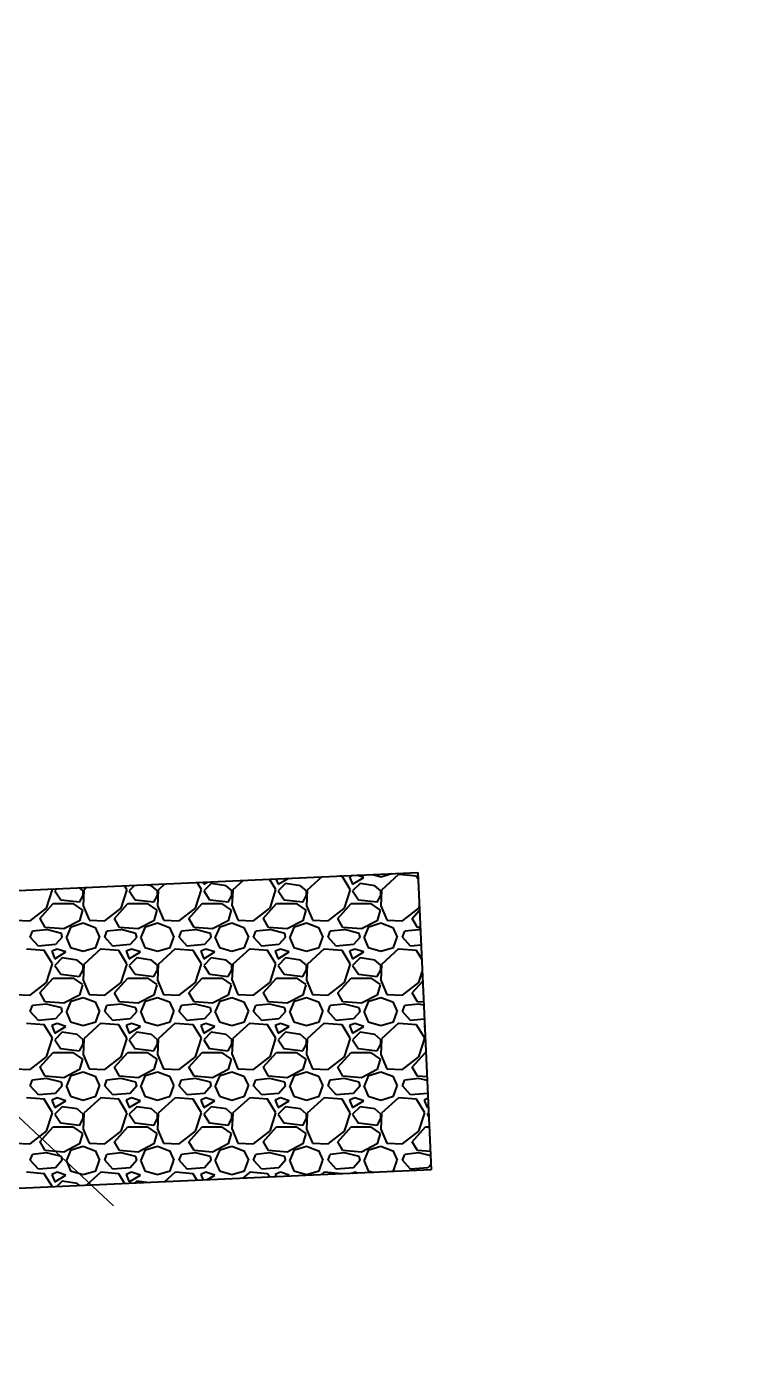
# Model space of a CAD drawing. Extents: x 2799052 to 2815686, y 1319509 to 1336143.
# Drawn here: x 2807636.48 to 2807655.8, y 1327726.91 to 1327762.48 of the extents above; entities that cross this region are included whole.
import ezdxf

# ---------------------------------------------------------------- set-up
doc = ezdxf.new("R2010")
doc.units = 0
doc.header["$LTSCALE"] = 0.5
doc.header["$MEASUREMENT"] = 0
doc.layers.get('Defpoints').update_dxf_attribs({"color": 3})
doc.layers.add('C-Road-Asph-Hach-Bdry', color=64, linetype='Continuous', lineweight=25, plot=False)
doc.layers.add('C-RRAP', color=160, linetype='Continuous', lineweight=40)

msp = doc.modelspace()

# ---------------------------------------------------------------- linework, layer by layer
at = {"layer": 'C-Road-Asph-Hach-Bdry'}
msp.add_circle((2807368.688, 1327825.522), 8317.007, dxfattribs=at)
at = {"layer": 'C-RRAP'}
for p, q in [((2807632.007, 1327739.057), (2807646.992, 1327739.738)), ((2807646.992, 1327739.738), (2807647.355, 1327731.746)), ((2807647.355, 1327731.746), (2807632.371, 1327731.065))]:
    msp.add_line(p, q, dxfattribs=at)
at = {"layer": 'C-RRAP', "linetype": 'Continuous'}
for p, q in [((2807643.178, 1327739.279), (2807643.008, 1327739.557)), ((2807643.182, 1327739.565), (2807643.24, 1327739.42)), ((2807643.24, 1327739.42), (2807643.506, 1327739.579)), ((2807644.409, 1327739.62), (2807644.017, 1327739.263)), ((2807644.96, 1327739.639), (2807644.91, 1327739.643)), ((2807645.178, 1327739.279), (2807644.958, 1327739.639)), ((2807645.25, 1327739.659), (2807645.16, 1327739.62)), ((2807645.16, 1327739.62), (2807645.24, 1327739.42)), ((2807645.24, 1327739.42), (2807645.54, 1327739.6)), ((2807645.54, 1327739.6), (2807645.35, 1327739.663)), ((2807645.786, 1327739.683), (2807646, 1327739.62)), ((2807646, 1327739.62), (2807646.292, 1327739.706)), ((2807646.477, 1327739.683), (2807646.017, 1327739.263)), ((2807646.96, 1327739.639), (2807646.48, 1327739.679)), ((2807647, 1327739.57), (2807646.958, 1327739.639)), ((2807646.96, 1327739.639), (2807646.96, 1327739.639)), ((2807637.021, 1327738.78), (2807637.181, 1327739.28)), ((2807637.178, 1327739.279), (2807637.17, 1327739.291)), ((2807637.297, 1327739.297), (2807637.24, 1327739.24)), ((2807637.24, 1327739.24), (2807637.4, 1327739)), ((2807638.001, 1327739.241), (2807637.905, 1327739.325)), ((2807638.018, 1327739.26), (2807637.998, 1327738.84)), ((2807638, 1327739.12), (2807638, 1327739.24)), ((2807638.094, 1327739.334), (2807638.017, 1327739.263)), ((2807639.021, 1327738.78), (2807639.181, 1327739.28)), ((2807639.178, 1327739.279), (2807639.116, 1327739.38)), ((2807639.392, 1327739.392), (2807639.24, 1327739.24)), ((2807639.24, 1327739.24), (2807639.4, 1327739)), ((2807639.84, 1327739.38), (2807639.67, 1327739.405)), ((2807640.001, 1327739.241), (2807639.841, 1327739.381)), ((2807640.018, 1327739.26), (2807639.998, 1327738.84)), ((2807640, 1327739.12), (2807640, 1327739.24)), ((2807640.199, 1327739.429), (2807640.017, 1327739.263)), ((2807641.021, 1327738.78), (2807641.181, 1327739.28)), ((2807641.178, 1327739.279), (2807641.062, 1327739.468)), ((2807641.217, 1327739.475), (2807641.24, 1327739.42)), ((2807641.24, 1327739.42), (2807641.342, 1327739.481)), ((2807641.44, 1327739.44), (2807641.24, 1327739.24)), ((2807641.24, 1327739.24), (2807641.4, 1327739)), ((2807641.84, 1327739.38), (2807641.44, 1327739.44)), ((2807642.001, 1327739.241), (2807641.841, 1327739.381)), ((2807642.018, 1327739.26), (2807641.998, 1327738.84)), ((2807642, 1327739.12), (2807642, 1327739.24)), ((2807642.304, 1327739.525), (2807642.017, 1327739.263)), ((2807643.021, 1327738.78), (2807643.181, 1327739.28)), ((2807643.44, 1327739.44), (2807643.24, 1327739.24)), ((2807643.24, 1327739.24), (2807643.4, 1327739)), ((2807643.84, 1327739.38), (2807643.44, 1327739.44)), ((2807644.001, 1327739.241), (2807643.841, 1327739.381)), ((2807644.018, 1327739.26), (2807643.998, 1327738.84)), ((2807644, 1327739.12), (2807644, 1327739.24)), ((2807644.001, 1327739.241), (2807644.001, 1327739.241)), ((2807645.021, 1327738.78), (2807645.181, 1327739.28)), ((2807645.44, 1327739.44), (2807645.24, 1327739.24)), ((2807645.24, 1327739.24), (2807645.4, 1327739)), ((2807645.84, 1327739.38), (2807645.44, 1327739.44)), ((2807646.001, 1327739.241), (2807645.841, 1327739.381)), ((2807646.018, 1327739.26), (2807645.998, 1327738.84)), ((2807646, 1327739.12), (2807646, 1327739.24)), ((2807636.84, 1327738.5), (2807637.2, 1327738.9)), ((2807637.2, 1327738.9), (2807637.72, 1327738.9)), ((2807637.401, 1327739.005), (2807637.901, 1327738.945)), ((2807637.721, 1327738.902), (2807637.981, 1327738.722)), ((2807637.9, 1327738.94), (2807638, 1327739.12)), ((2807638.84, 1327738.5), (2807639.2, 1327738.9)), ((2807639.2, 1327738.9), (2807639.72, 1327738.9)), ((2807639.401, 1327739.005), (2807639.901, 1327738.945)), ((2807639.721, 1327738.902), (2807639.981, 1327738.722)), ((2807639.9, 1327738.94), (2807640, 1327739.12)), ((2807640.84, 1327738.5), (2807641.2, 1327738.9)), ((2807641.2, 1327738.9), (2807641.72, 1327738.9)), ((2807641.401, 1327739.005), (2807641.901, 1327738.945)), ((2807641.721, 1327738.902), (2807641.981, 1327738.722)), ((2807641.9, 1327738.94), (2807642, 1327739.12)), ((2807642.84, 1327738.5), (2807643.2, 1327738.9)), ((2807643.2, 1327738.9), (2807643.72, 1327738.9)), ((2807643.401, 1327739.005), (2807643.901, 1327738.945)), ((2807643.721, 1327738.902), (2807643.981, 1327738.722)), ((2807643.9, 1327738.94), (2807644, 1327739.12)), ((2807644.84, 1327738.5), (2807645.2, 1327738.9)), ((2807645.2, 1327738.9), (2807645.72, 1327738.9)), ((2807645.401, 1327739.005), (2807645.901, 1327738.945)), ((2807645.721, 1327738.902), (2807645.981, 1327738.722)), ((2807645.9, 1327738.94), (2807646, 1327739.12)), ((2807636.58, 1327738.44), (2807637.02, 1327738.78)), ((2807636.84, 1327738.5), (2807636.84, 1327738.5)), ((2807636.982, 1327738.261), (2807636.842, 1327738.501)), ((2807637.98, 1327738.72), (2807637.9, 1327738.44)), ((2807638.001, 1327738.84), (2807638.161, 1327738.46)), ((2807638.58, 1327738.44), (2807639.02, 1327738.78)), ((2807638.982, 1327738.261), (2807638.842, 1327738.501)), ((2807639.98, 1327738.72), (2807639.9, 1327738.44)), ((2807640.001, 1327738.84), (2807640.161, 1327738.46)), ((2807640.58, 1327738.44), (2807641.02, 1327738.78)), ((2807640.982, 1327738.261), (2807640.842, 1327738.501)), ((2807641.98, 1327738.72), (2807641.9, 1327738.44)), ((2807642.001, 1327738.84), (2807642.161, 1327738.46)), ((2807642.58, 1327738.44), (2807643.02, 1327738.78)), ((2807642.982, 1327738.261), (2807642.842, 1327738.501)), ((2807643.98, 1327738.72), (2807643.9, 1327738.44)), ((2807644.001, 1327738.84), (2807644.161, 1327738.46)), ((2807644.58, 1327738.44), (2807645.02, 1327738.78)), ((2807644.982, 1327738.261), (2807644.842, 1327738.501)), ((2807645.98, 1327738.72), (2807645.9, 1327738.44)), ((2807646.001, 1327738.84), (2807646.161, 1327738.46)), ((2807646.58, 1327738.44), (2807647.02, 1327738.78)), ((2807646.84, 1327738.5), (2807647.038, 1327738.72)), ((2807646.982, 1327738.261), (2807646.842, 1327738.501)), ((2807647.021, 1327738.78), (2807647.034, 1327738.82)), ((2807636.16, 1327738.459), (2807636.58, 1327738.439)), ((2807636.58, 1327738), (2807636.64, 1327738.16)), ((2807637.02, 1327738.198), (2807636.64, 1327738.158)), ((2807637.48, 1327738.221), (2807636.98, 1327738.261)), ((2807637.42, 1327738.1), (2807637.02, 1327738.2)), ((2807637.9, 1327738.44), (2807637.48, 1327738.22)), ((2807637.56, 1327738), (2807637.68, 1327738.28)), ((2807637.68, 1327738.28), (2807638, 1327738.38)), ((2807638, 1327738.379), (2807638.32, 1327738.259)), ((2807638.16, 1327738.459), (2807638.58, 1327738.439)), ((2807638.321, 1327738.261), (2807638.441, 1327738.001)), ((2807638.58, 1327738.44), (2807638.58, 1327738.44)), ((2807638.58, 1327738), (2807638.64, 1327738.16)), ((2807639.02, 1327738.198), (2807638.64, 1327738.158)), ((2807639.48, 1327738.221), (2807638.98, 1327738.261)), ((2807639.42, 1327738.1), (2807639.02, 1327738.2)), ((2807639.9, 1327738.44), (2807639.48, 1327738.22)), ((2807639.56, 1327738), (2807639.68, 1327738.28)), ((2807639.68, 1327738.28), (2807640, 1327738.38)), ((2807640, 1327738.379), (2807640.32, 1327738.259)), ((2807640.16, 1327738.459), (2807640.58, 1327738.439)), ((2807640.321, 1327738.261), (2807640.441, 1327738.001)), ((2807640.58, 1327738), (2807640.64, 1327738.16)), ((2807641.02, 1327738.198), (2807640.64, 1327738.158)), ((2807641.48, 1327738.221), (2807640.98, 1327738.261)), ((2807641.42, 1327738.1), (2807641.02, 1327738.2)), ((2807641.9, 1327738.44), (2807641.48, 1327738.22)), ((2807641.56, 1327738), (2807641.68, 1327738.28)), ((2807641.68, 1327738.28), (2807642, 1327738.38)), ((2807642, 1327738.379), (2807642.32, 1327738.259)), ((2807642.16, 1327738.459), (2807642.58, 1327738.439)), ((2807642.321, 1327738.261), (2807642.441, 1327738.001)), ((2807642.58, 1327738), (2807642.64, 1327738.16)), ((2807643.02, 1327738.198), (2807642.64, 1327738.158)), ((2807643.48, 1327738.221), (2807642.98, 1327738.261)), ((2807643.42, 1327738.1), (2807643.02, 1327738.2)), ((2807643.9, 1327738.44), (2807643.48, 1327738.22)), ((2807643.56, 1327738), (2807643.68, 1327738.28)), ((2807643.68, 1327738.28), (2807644, 1327738.38)), ((2807644, 1327738.379), (2807644.32, 1327738.259)), ((2807644.16, 1327738.459), (2807644.58, 1327738.439)), ((2807644.321, 1327738.261), (2807644.441, 1327738.001)), ((2807644.58, 1327738), (2807644.64, 1327738.16)), ((2807645.02, 1327738.198), (2807644.64, 1327738.158)), ((2807645.48, 1327738.221), (2807644.98, 1327738.261)), ((2807645.42, 1327738.1), (2807645.02, 1327738.2)), ((2807645.9, 1327738.44), (2807645.48, 1327738.22)), ((2807645.56, 1327738), (2807645.68, 1327738.28)), ((2807645.68, 1327738.28), (2807646, 1327738.38)), ((2807646, 1327738.379), (2807646.32, 1327738.259)), ((2807646.16, 1327738.459), (2807646.58, 1327738.439)), ((2807646.321, 1327738.261), (2807646.441, 1327738.001)), ((2807646.58, 1327738), (2807646.64, 1327738.16)), ((2807647.02, 1327738.198), (2807646.64, 1327738.158)), ((2807647.059, 1327738.255), (2807646.98, 1327738.261)), ((2807647.062, 1327738.189), (2807647.02, 1327738.2)), ((2807647.059, 1327738.255), (2807647.059, 1327738.255)), ((2807636.8, 1327737.76), (2807636.58, 1327738)), ((2807637.26, 1327737.799), (2807636.8, 1327737.759)), ((2807637.44, 1327738), (2807637.26, 1327737.8)), ((2807637.44, 1327738), (2807637.42, 1327738.1)), ((2807637.541, 1327738), (2807637.661, 1327737.72)), ((2807638.34, 1327737.72), (2807638.44, 1327738)), ((2807638.8, 1327737.76), (2807638.58, 1327738)), ((2807639.26, 1327737.799), (2807638.8, 1327737.759)), ((2807639.44, 1327738), (2807639.26, 1327737.8)), ((2807639.44, 1327738), (2807639.42, 1327738.1)), ((2807639.541, 1327738), (2807639.661, 1327737.72)), ((2807640.34, 1327737.72), (2807640.44, 1327738)), ((2807640.8, 1327737.76), (2807640.58, 1327738)), ((2807641.26, 1327737.799), (2807640.8, 1327737.759)), ((2807641.44, 1327738), (2807641.26, 1327737.8)), ((2807641.44, 1327738), (2807641.42, 1327738.1)), ((2807641.541, 1327738), (2807641.661, 1327737.72)), ((2807641.541, 1327738), (2807641.541, 1327738)), ((2807642.34, 1327737.72), (2807642.44, 1327738)), ((2807642.8, 1327737.76), (2807642.58, 1327738)), ((2807643.26, 1327737.799), (2807642.8, 1327737.759)), ((2807643.44, 1327738), (2807643.26, 1327737.8)), ((2807643.44, 1327738), (2807643.42, 1327738.1)), ((2807643.541, 1327738), (2807643.661, 1327737.72)), ((2807644.34, 1327737.72), (2807644.44, 1327738)), ((2807644.8, 1327737.76), (2807644.58, 1327738)), ((2807645.26, 1327737.799), (2807644.8, 1327737.759)), ((2807645.44, 1327738), (2807645.26, 1327737.8)), ((2807645.44, 1327738), (2807645.42, 1327738.1)), ((2807645.541, 1327738), (2807645.661, 1327737.72)), ((2807646.34, 1327737.72), (2807646.44, 1327738)), ((2807646.8, 1327737.76), (2807646.58, 1327738)), ((2807647.081, 1327737.784), (2807646.8, 1327737.759)), ((2807636.96, 1327737.639), (2807636.48, 1327737.679)), ((2807637.178, 1327737.279), (2807636.958, 1327737.639)), ((2807637.3, 1327737.68), (2807637.16, 1327737.62)), ((2807637.16, 1327737.62), (2807637.24, 1327737.42)), ((2807637.24, 1327737.42), (2807637.54, 1327737.6)), ((2807637.44, 1327737.44), (2807637.24, 1327737.24)), ((2807637.54, 1327737.6), (2807637.3, 1327737.68)), ((2807637.84, 1327737.38), (2807637.44, 1327737.44)), ((2807637.66, 1327737.72), (2807638, 1327737.62)), ((2807638, 1327737.62), (2807638.34, 1327737.72)), ((2807638.477, 1327737.683), (2807638.017, 1327737.263)), ((2807638.96, 1327737.639), (2807638.48, 1327737.679)), ((2807639.178, 1327737.279), (2807638.958, 1327737.639)), ((2807639.3, 1327737.68), (2807639.16, 1327737.62)), ((2807639.16, 1327737.62), (2807639.24, 1327737.42)), ((2807639.24, 1327737.42), (2807639.54, 1327737.6)), ((2807639.44, 1327737.44), (2807639.24, 1327737.24)), ((2807639.54, 1327737.6), (2807639.3, 1327737.68)), ((2807639.84, 1327737.38), (2807639.44, 1327737.44)), ((2807639.66, 1327737.72), (2807640, 1327737.62)), ((2807640, 1327737.62), (2807640.34, 1327737.72)), ((2807640.477, 1327737.683), (2807640.017, 1327737.263)), ((2807640.96, 1327737.639), (2807640.48, 1327737.679)), ((2807641.178, 1327737.279), (2807640.958, 1327737.639)), ((2807641.3, 1327737.68), (2807641.16, 1327737.62)), ((2807641.16, 1327737.62), (2807641.24, 1327737.42)), ((2807641.24, 1327737.42), (2807641.54, 1327737.6)), ((2807641.44, 1327737.44), (2807641.24, 1327737.24)), ((2807641.54, 1327737.6), (2807641.3, 1327737.68)), ((2807641.84, 1327737.38), (2807641.44, 1327737.44)), ((2807641.66, 1327737.72), (2807642, 1327737.62)), ((2807642, 1327737.62), (2807642.34, 1327737.72)), ((2807642.477, 1327737.683), (2807642.017, 1327737.263)), ((2807642.96, 1327737.639), (2807642.48, 1327737.679)), ((2807643.178, 1327737.279), (2807642.958, 1327737.639)), ((2807643.3, 1327737.68), (2807643.16, 1327737.62)), ((2807643.16, 1327737.62), (2807643.24, 1327737.42)), ((2807643.24, 1327737.42), (2807643.54, 1327737.6)), ((2807643.44, 1327737.44), (2807643.24, 1327737.24)), ((2807643.54, 1327737.6), (2807643.3, 1327737.68)), ((2807643.84, 1327737.38), (2807643.44, 1327737.44)), ((2807643.66, 1327737.72), (2807644, 1327737.62)), ((2807644, 1327737.62), (2807644.34, 1327737.72)), ((2807644.477, 1327737.683), (2807644.017, 1327737.263)), ((2807644.96, 1327737.639), (2807644.48, 1327737.679)), ((2807645.178, 1327737.279), (2807644.958, 1327737.639)), ((2807645.3, 1327737.68), (2807645.16, 1327737.62)), ((2807645.16, 1327737.62), (2807645.24, 1327737.42)), ((2807645.24, 1327737.42), (2807645.54, 1327737.6)), ((2807645.44, 1327737.44), (2807645.24, 1327737.24)), ((2807645.54, 1327737.6), (2807645.3, 1327737.68)), ((2807645.84, 1327737.38), (2807645.44, 1327737.44)), ((2807645.66, 1327737.72), (2807646, 1327737.62)), ((2807646, 1327737.62), (2807646.34, 1327737.72)), ((2807646.477, 1327737.683), (2807646.017, 1327737.263)), ((2807646.96, 1327737.639), (2807646.48, 1327737.679)), ((2807647.098, 1327737.409), (2807646.958, 1327737.639)), ((2807637.021, 1327736.78), (2807637.181, 1327737.28)), ((2807637.24, 1327737.42), (2807637.24, 1327737.42)), ((2807637.24, 1327737.24), (2807637.4, 1327737)), ((2807638.001, 1327737.241), (2807637.841, 1327737.381)), ((2807637.9, 1327736.94), (2807638, 1327737.12)), ((2807638.018, 1327737.26), (2807637.998, 1327736.84)), ((2807638, 1327737.12), (2807638, 1327737.24)), ((2807639.021, 1327736.78), (2807639.181, 1327737.28)), ((2807639.24, 1327737.24), (2807639.4, 1327737)), ((2807640.001, 1327737.241), (2807639.841, 1327737.381)), ((2807639.9, 1327736.94), (2807640, 1327737.12)), ((2807640.018, 1327737.26), (2807639.998, 1327736.84)), ((2807640, 1327737.12), (2807640, 1327737.24)), ((2807641.021, 1327736.78), (2807641.181, 1327737.28)), ((2807641.24, 1327737.24), (2807641.4, 1327737)), ((2807642.001, 1327737.241), (2807641.841, 1327737.381)), ((2807641.9, 1327736.94), (2807642, 1327737.12)), ((2807642.018, 1327737.26), (2807641.998, 1327736.84)), ((2807642, 1327737.12), (2807642, 1327737.24)), ((2807643.021, 1327736.78), (2807643.181, 1327737.28)), ((2807643.24, 1327737.24), (2807643.4, 1327737)), ((2807644.001, 1327737.241), (2807643.841, 1327737.381)), ((2807643.9, 1327736.94), (2807644, 1327737.12)), ((2807644.018, 1327737.26), (2807643.998, 1327736.84)), ((2807644, 1327737.12), (2807644, 1327737.24)), ((2807645.021, 1327736.78), (2807645.181, 1327737.28)), ((2807645.24, 1327737.24), (2807645.4, 1327737)), ((2807646.001, 1327737.241), (2807645.841, 1327737.381)), ((2807645.9, 1327736.94), (2807646, 1327737.12)), ((2807646.018, 1327737.26), (2807645.998, 1327736.84)), ((2807646, 1327737.12), (2807646, 1327737.24)), ((2807647.021, 1327736.78), (2807647.113, 1327737.068)), ((2807636.58, 1327736.44), (2807637.02, 1327736.78)), ((2807636.84, 1327736.5), (2807637.2, 1327736.9)), ((2807637.2, 1327736.9), (2807637.72, 1327736.9)), ((2807637.401, 1327737.005), (2807637.901, 1327736.945)), ((2807637.721, 1327736.902), (2807637.981, 1327736.722)), ((2807637.98, 1327736.72), (2807637.9, 1327736.44)), ((2807638.001, 1327736.84), (2807638.161, 1327736.46)), ((2807638.58, 1327736.44), (2807639.02, 1327736.78)), ((2807638.84, 1327736.5), (2807639.2, 1327736.9)), ((2807639.2, 1327736.9), (2807639.72, 1327736.9)), ((2807639.401, 1327737.005), (2807639.901, 1327736.945)), ((2807639.721, 1327736.902), (2807639.981, 1327736.722)), ((2807639.98, 1327736.72), (2807639.9, 1327736.44)), ((2807640.001, 1327736.84), (2807640.161, 1327736.46)), ((2807640.58, 1327736.44), (2807641.02, 1327736.78)), ((2807640.84, 1327736.5), (2807641.2, 1327736.9)), ((2807641.2, 1327736.9), (2807641.72, 1327736.9)), ((2807641.401, 1327737.005), (2807641.901, 1327736.945)), ((2807641.721, 1327736.902), (2807641.981, 1327736.722)), ((2807641.721, 1327736.902), (2807641.721, 1327736.902)), ((2807641.98, 1327736.72), (2807641.9, 1327736.44)), ((2807642.001, 1327736.84), (2807642.161, 1327736.46)), ((2807642.58, 1327736.44), (2807643.02, 1327736.78)), ((2807642.84, 1327736.5), (2807643.2, 1327736.9)), ((2807643.2, 1327736.9), (2807643.72, 1327736.9)), ((2807643.401, 1327737.005), (2807643.901, 1327736.945)), ((2807643.721, 1327736.902), (2807643.981, 1327736.722)), ((2807643.98, 1327736.72), (2807643.9, 1327736.44)), ((2807644.001, 1327736.84), (2807644.161, 1327736.46)), ((2807644.58, 1327736.44), (2807645.02, 1327736.78)), ((2807644.84, 1327736.5), (2807645.2, 1327736.9)), ((2807645.2, 1327736.9), (2807645.72, 1327736.9)), ((2807645.401, 1327737.005), (2807645.901, 1327736.945)), ((2807645.721, 1327736.902), (2807645.981, 1327736.722)), ((2807645.98, 1327736.72), (2807645.9, 1327736.44)), ((2807646.001, 1327736.84), (2807646.161, 1327736.46)), ((2807646.58, 1327736.44), (2807647.02, 1327736.78)), ((2807646.84, 1327736.5), (2807647.125, 1327736.816)), ((2807636.16, 1327736.459), (2807636.58, 1327736.439)), ((2807636.982, 1327736.261), (2807636.842, 1327736.501)), ((2807637.9, 1327736.44), (2807637.48, 1327736.22)), ((2807637.68, 1327736.28), (2807638, 1327736.38)), ((2807638, 1327736.379), (2807638.32, 1327736.259)), ((2807638.16, 1327736.459), (2807638.58, 1327736.439)), ((2807638.982, 1327736.261), (2807638.842, 1327736.501)), ((2807639.9, 1327736.44), (2807639.48, 1327736.22)), ((2807639.68, 1327736.28), (2807640, 1327736.38)), ((2807640, 1327736.379), (2807640.32, 1327736.259)), ((2807640.16, 1327736.459), (2807640.58, 1327736.439)), ((2807640.982, 1327736.261), (2807640.842, 1327736.501)), ((2807641.9, 1327736.44), (2807641.48, 1327736.22)), ((2807641.68, 1327736.28), (2807642, 1327736.38)), ((2807642, 1327736.379), (2807642.32, 1327736.259)), ((2807642.16, 1327736.459), (2807642.58, 1327736.439)), ((2807642.982, 1327736.261), (2807642.842, 1327736.501)), ((2807643.9, 1327736.44), (2807643.48, 1327736.22)), ((2807643.68, 1327736.28), (2807644, 1327736.38)), ((2807644, 1327736.379), (2807644.32, 1327736.259)), ((2807644.16, 1327736.459), (2807644.58, 1327736.439)), ((2807644.982, 1327736.261), (2807644.842, 1327736.501)), ((2807645.9, 1327736.44), (2807645.48, 1327736.22)), ((2807645.68, 1327736.28), (2807646, 1327736.38)), ((2807646, 1327736.379), (2807646.32, 1327736.259)), ((2807646.16, 1327736.459), (2807646.58, 1327736.439)), ((2807646.982, 1327736.261), (2807646.842, 1327736.501)), ((2807636.58, 1327736), (2807636.64, 1327736.16)), ((2807636.8, 1327735.76), (2807636.58, 1327736)), ((2807637.02, 1327736.198), (2807636.64, 1327736.158)), ((2807637.48, 1327736.221), (2807636.98, 1327736.261)), ((2807637.42, 1327736.1), (2807637.02, 1327736.2)), ((2807637.44, 1327736), (2807637.26, 1327735.8)), ((2807637.44, 1327736), (2807637.42, 1327736.1)), ((2807637.541, 1327736), (2807637.661, 1327735.72)), ((2807637.56, 1327736), (2807637.68, 1327736.28)), ((2807638.321, 1327736.261), (2807638.441, 1327736.001)), ((2807638.34, 1327735.72), (2807638.44, 1327736)), ((2807638.58, 1327736), (2807638.64, 1327736.16)), ((2807638.8, 1327735.76), (2807638.58, 1327736)), ((2807639.02, 1327736.198), (2807638.64, 1327736.158)), ((2807639.48, 1327736.221), (2807638.98, 1327736.261)), ((2807639.42, 1327736.1), (2807639.02, 1327736.2)), ((2807639.44, 1327736), (2807639.26, 1327735.8)), ((2807639.44, 1327736), (2807639.42, 1327736.1)), ((2807639.541, 1327736), (2807639.661, 1327735.72)), ((2807639.56, 1327736), (2807639.68, 1327736.28)), ((2807640.321, 1327736.261), (2807640.441, 1327736.001)), ((2807640.34, 1327735.72), (2807640.44, 1327736)), ((2807640.58, 1327736), (2807640.64, 1327736.16)), ((2807640.8, 1327735.76), (2807640.58, 1327736)), ((2807641.02, 1327736.198), (2807640.64, 1327736.158)), ((2807641.48, 1327736.221), (2807640.98, 1327736.261)), ((2807641.42, 1327736.1), (2807641.02, 1327736.2)), ((2807641.44, 1327736), (2807641.26, 1327735.8)), ((2807641.44, 1327736), (2807641.42, 1327736.1)), ((2807641.541, 1327736), (2807641.661, 1327735.72)), ((2807641.56, 1327736), (2807641.68, 1327736.28)), ((2807642.321, 1327736.261), (2807642.441, 1327736.001)), ((2807642.34, 1327735.72), (2807642.44, 1327736)), ((2807642.58, 1327736), (2807642.64, 1327736.16)), ((2807642.8, 1327735.76), (2807642.58, 1327736)), ((2807643.02, 1327736.198), (2807642.64, 1327736.158)), ((2807643.48, 1327736.221), (2807642.98, 1327736.261)), ((2807643.42, 1327736.1), (2807643.02, 1327736.2)), ((2807643.44, 1327736), (2807643.26, 1327735.8)), ((2807643.44, 1327736), (2807643.42, 1327736.1)), ((2807643.541, 1327736), (2807643.661, 1327735.72)), ((2807643.56, 1327736), (2807643.68, 1327736.28)), ((2807644.321, 1327736.261), (2807644.441, 1327736.001)), ((2807644.34, 1327735.72), (2807644.44, 1327736)), ((2807644.58, 1327736), (2807644.64, 1327736.16)), ((2807644.8, 1327735.76), (2807644.58, 1327736)), ((2807645.02, 1327736.198), (2807644.64, 1327736.158)), ((2807645.48, 1327736.221), (2807644.98, 1327736.261)), ((2807645.42, 1327736.1), (2807645.02, 1327736.2)), ((2807645.44, 1327736), (2807645.26, 1327735.8)), ((2807645.44, 1327736), (2807645.42, 1327736.1)), ((2807645.541, 1327736), (2807645.661, 1327735.72)), ((2807645.56, 1327736), (2807645.68, 1327736.28)), ((2807646.321, 1327736.261), (2807646.441, 1327736.001)), ((2807646.34, 1327735.72), (2807646.44, 1327736)), ((2807646.58, 1327736), (2807646.64, 1327736.16)), ((2807646.8, 1327735.76), (2807646.58, 1327736)), ((2807647.02, 1327736.198), (2807646.64, 1327736.158)), ((2807647.151, 1327736.247), (2807646.98, 1327736.261)), ((2807647.154, 1327736.166), (2807647.02, 1327736.2)), ((2807647.154, 1327736.166), (2807647.154, 1327736.166)), ((2807636.96, 1327735.639), (2807636.48, 1327735.679)), ((2807637.26, 1327735.799), (2807636.8, 1327735.759)), ((2807637.3, 1327735.68), (2807637.16, 1327735.62)), ((2807637.54, 1327735.6), (2807637.3, 1327735.68)), ((2807637.66, 1327735.72), (2807638, 1327735.62)), ((2807638, 1327735.62), (2807638.34, 1327735.72)), ((2807638.477, 1327735.683), (2807638.017, 1327735.263)), ((2807638.96, 1327735.639), (2807638.48, 1327735.679)), ((2807639.26, 1327735.799), (2807638.8, 1327735.759)), ((2807639.3, 1327735.68), (2807639.16, 1327735.62)), ((2807639.54, 1327735.6), (2807639.3, 1327735.68)), ((2807639.66, 1327735.72), (2807640, 1327735.62)), ((2807640, 1327735.62), (2807640.34, 1327735.72)), ((2807640.477, 1327735.683), (2807640.017, 1327735.263)), ((2807640.96, 1327735.639), (2807640.48, 1327735.679)), ((2807641.26, 1327735.799), (2807640.8, 1327735.759)), ((2807641.3, 1327735.68), (2807641.16, 1327735.62)), ((2807641.54, 1327735.6), (2807641.3, 1327735.68)), ((2807641.66, 1327735.72), (2807642, 1327735.62)), ((2807642, 1327735.62), (2807642.34, 1327735.72)), ((2807642.477, 1327735.683), (2807642.017, 1327735.263)), ((2807642.96, 1327735.639), (2807642.48, 1327735.679)), ((2807643.26, 1327735.799), (2807642.8, 1327735.759)), ((2807643.3, 1327735.68), (2807643.16, 1327735.62)), ((2807643.54, 1327735.6), (2807643.3, 1327735.68)), ((2807643.66, 1327735.72), (2807644, 1327735.62)), ((2807644, 1327735.62), (2807644.34, 1327735.72)), ((2807644.477, 1327735.683), (2807644.017, 1327735.263)), ((2807644.96, 1327735.639), (2807644.48, 1327735.679)), ((2807645.26, 1327735.799), (2807644.8, 1327735.759)), ((2807645.3, 1327735.68), (2807645.16, 1327735.62)), ((2807645.54, 1327735.6), (2807645.3, 1327735.68)), ((2807645.66, 1327735.72), (2807646, 1327735.62)), ((2807646, 1327735.62), (2807646.34, 1327735.72)), ((2807646.477, 1327735.683), (2807646.017, 1327735.263)), ((2807646.96, 1327735.639), (2807646.48, 1327735.679)), ((2807647.171, 1327735.792), (2807646.8, 1327735.759)), ((2807637.178, 1327735.279), (2807636.958, 1327735.639)), ((2807637.16, 1327735.62), (2807637.24, 1327735.42)), ((2807637.24, 1327735.42), (2807637.54, 1327735.6)), ((2807637.44, 1327735.44), (2807637.24, 1327735.24)), ((2807637.84, 1327735.38), (2807637.44, 1327735.44)), ((2807638.001, 1327735.241), (2807637.841, 1327735.381)), ((2807639.178, 1327735.279), (2807638.958, 1327735.639)), ((2807639.16, 1327735.62), (2807639.24, 1327735.42)), ((2807639.24, 1327735.42), (2807639.54, 1327735.6)), ((2807639.44, 1327735.44), (2807639.24, 1327735.24)), ((2807639.84, 1327735.38), (2807639.44, 1327735.44)), ((2807640.001, 1327735.241), (2807639.841, 1327735.381)), ((2807641.178, 1327735.279), (2807640.958, 1327735.639)), ((2807641.16, 1327735.62), (2807641.24, 1327735.42)), ((2807641.24, 1327735.42), (2807641.54, 1327735.6)), ((2807641.44, 1327735.44), (2807641.24, 1327735.24)), ((2807641.84, 1327735.38), (2807641.44, 1327735.44)), ((2807642.001, 1327735.241), (2807641.841, 1327735.381)), ((2807643.178, 1327735.279), (2807642.958, 1327735.639)), ((2807643.16, 1327735.62), (2807643.24, 1327735.42)), ((2807643.24, 1327735.42), (2807643.54, 1327735.6)), ((2807643.44, 1327735.44), (2807643.24, 1327735.24)), ((2807643.84, 1327735.38), (2807643.44, 1327735.44)), ((2807644.001, 1327735.241), (2807643.841, 1327735.381)), ((2807645.178, 1327735.279), (2807644.958, 1327735.639)), ((2807645.16, 1327735.62), (2807645.24, 1327735.42)), ((2807645.24, 1327735.42), (2807645.54, 1327735.6)), ((2807645.44, 1327735.44), (2807645.24, 1327735.24)), ((2807645.84, 1327735.38), (2807645.44, 1327735.44)), ((2807646.001, 1327735.241), (2807645.841, 1327735.381)), ((2807647.178, 1327735.279), (2807646.958, 1327735.639)), ((2807647.179, 1327735.628), (2807647.16, 1327735.62)), ((2807647.16, 1327735.62), (2807647.182, 1327735.565)), ((2807637.021, 1327734.78), (2807637.181, 1327735.28)), ((2807637.24, 1327735.24), (2807637.4, 1327735)), ((2807637.401, 1327735.005), (2807637.901, 1327734.945)), ((2807637.9, 1327734.94), (2807638, 1327735.12)), ((2807638.018, 1327735.26), (2807637.998, 1327734.84)), ((2807638, 1327735.12), (2807638, 1327735.24)), ((2807639.021, 1327734.78), (2807639.181, 1327735.28)), ((2807639.24, 1327735.24), (2807639.4, 1327735)), ((2807639.401, 1327735.005), (2807639.901, 1327734.945)), ((2807639.9, 1327734.94), (2807640, 1327735.12)), ((2807640.018, 1327735.26), (2807639.998, 1327734.84)), ((2807640, 1327735.12), (2807640, 1327735.24)), ((2807641.021, 1327734.78), (2807641.181, 1327735.28)), ((2807641.24, 1327735.24), (2807641.4, 1327735)), ((2807641.401, 1327735.005), (2807641.901, 1327734.945)), ((2807641.9, 1327734.94), (2807642, 1327735.12)), ((2807642.018, 1327735.26), (2807641.998, 1327734.84)), ((2807642, 1327735.12), (2807642, 1327735.24)), ((2807643.021, 1327734.78), (2807643.181, 1327735.28)), ((2807643.24, 1327735.24), (2807643.4, 1327735)), ((2807643.401, 1327735.005), (2807643.901, 1327734.945)), ((2807643.9, 1327734.94), (2807644, 1327735.12)), ((2807644.018, 1327735.26), (2807643.998, 1327734.84)), ((2807644, 1327735.12), (2807644, 1327735.24)), ((2807645.021, 1327734.78), (2807645.181, 1327735.28)), ((2807645.24, 1327735.24), (2807645.4, 1327735)), ((2807645.401, 1327735.005), (2807645.901, 1327734.945)), ((2807645.9, 1327734.94), (2807646, 1327735.12)), ((2807646.018, 1327735.26), (2807645.998, 1327734.84)), ((2807646, 1327735.12), (2807646, 1327735.24)), ((2807647.021, 1327734.78), (2807647.181, 1327735.28)), ((2807636.58, 1327734.44), (2807637.02, 1327734.78)), ((2807636.84, 1327734.5), (2807637.2, 1327734.9)), ((2807637.2, 1327734.9), (2807637.72, 1327734.9)), ((2807637.721, 1327734.902), (2807637.981, 1327734.722)), ((2807637.98, 1327734.72), (2807637.9, 1327734.44)), ((2807638.001, 1327734.84), (2807638.161, 1327734.46)), ((2807638.58, 1327734.44), (2807639.02, 1327734.78)), ((2807638.84, 1327734.5), (2807639.2, 1327734.9)), ((2807639.2, 1327734.9), (2807639.72, 1327734.9)), ((2807639.721, 1327734.902), (2807639.981, 1327734.722)), ((2807639.98, 1327734.72), (2807639.9, 1327734.44)), ((2807640.001, 1327734.84), (2807640.161, 1327734.46)), ((2807640.58, 1327734.44), (2807641.02, 1327734.78)), ((2807640.84, 1327734.5), (2807641.2, 1327734.9)), ((2807641.2, 1327734.9), (2807641.72, 1327734.9)), ((2807641.721, 1327734.902), (2807641.981, 1327734.722)), ((2807641.98, 1327734.72), (2807641.9, 1327734.44)), ((2807642.001, 1327734.84), (2807642.161, 1327734.46)), ((2807642.58, 1327734.44), (2807643.02, 1327734.78)), ((2807642.84, 1327734.5), (2807643.2, 1327734.9)), ((2807643.2, 1327734.9), (2807643.72, 1327734.9)), ((2807643.721, 1327734.902), (2807643.981, 1327734.722)), ((2807643.98, 1327734.72), (2807643.9, 1327734.44)), ((2807644.001, 1327734.84), (2807644.161, 1327734.46)), ((2807644.58, 1327734.44), (2807645.02, 1327734.78)), ((2807644.84, 1327734.5), (2807645.2, 1327734.9)), ((2807645.2, 1327734.9), (2807645.72, 1327734.9)), ((2807645.721, 1327734.902), (2807645.981, 1327734.722)), ((2807645.98, 1327734.72), (2807645.9, 1327734.44)), ((2807646.001, 1327734.84), (2807646.161, 1327734.46)), ((2807646.58, 1327734.44), (2807647.02, 1327734.78)), ((2807646.84, 1327734.5), (2807647.2, 1327734.9)), ((2807647.2, 1327734.9), (2807647.212, 1327734.9)), ((2807636.16, 1327734.459), (2807636.58, 1327734.439)), ((2807636.982, 1327734.261), (2807636.842, 1327734.501)), ((2807637.48, 1327734.221), (2807636.98, 1327734.261)), ((2807637.9, 1327734.44), (2807637.48, 1327734.22)), ((2807637.56, 1327734), (2807637.68, 1327734.28)), ((2807637.68, 1327734.28), (2807638, 1327734.38)), ((2807638, 1327734.379), (2807638.32, 1327734.259)), ((2807638.16, 1327734.459), (2807638.58, 1327734.439)), ((2807638.321, 1327734.261), (2807638.441, 1327734.001)), ((2807638.982, 1327734.261), (2807638.842, 1327734.501)), ((2807639.48, 1327734.221), (2807638.98, 1327734.261)), ((2807639.9, 1327734.44), (2807639.48, 1327734.22)), ((2807639.56, 1327734), (2807639.68, 1327734.28)), ((2807639.68, 1327734.28), (2807640, 1327734.38)), ((2807640, 1327734.379), (2807640.32, 1327734.259)), ((2807640.16, 1327734.459), (2807640.58, 1327734.439)), ((2807640.321, 1327734.261), (2807640.441, 1327734.001)), ((2807640.982, 1327734.261), (2807640.842, 1327734.501)), ((2807641.48, 1327734.221), (2807640.98, 1327734.261)), ((2807641.9, 1327734.44), (2807641.48, 1327734.22)), ((2807641.56, 1327734), (2807641.68, 1327734.28)), ((2807641.68, 1327734.28), (2807642, 1327734.38)), ((2807642, 1327734.379), (2807642.32, 1327734.259)), ((2807642.16, 1327734.459), (2807642.58, 1327734.439)), ((2807642.321, 1327734.261), (2807642.441, 1327734.001)), ((2807642.982, 1327734.261), (2807642.842, 1327734.501)), ((2807643.48, 1327734.221), (2807642.98, 1327734.261)), ((2807643.9, 1327734.44), (2807643.48, 1327734.22)), ((2807643.56, 1327734), (2807643.68, 1327734.28)), ((2807643.68, 1327734.28), (2807644, 1327734.38)), ((2807644, 1327734.379), (2807644.32, 1327734.259)), ((2807644.16, 1327734.459), (2807644.58, 1327734.439)), ((2807644.321, 1327734.261), (2807644.441, 1327734.001)), ((2807644.982, 1327734.261), (2807644.842, 1327734.501)), ((2807645.48, 1327734.221), (2807644.98, 1327734.261)), ((2807645.9, 1327734.44), (2807645.48, 1327734.22)), ((2807645.56, 1327734), (2807645.68, 1327734.28)), ((2807645.68, 1327734.28), (2807646, 1327734.38)), ((2807646, 1327734.379), (2807646.32, 1327734.259)), ((2807646.16, 1327734.459), (2807646.58, 1327734.439)), ((2807646.321, 1327734.261), (2807646.441, 1327734.001)), ((2807646.982, 1327734.261), (2807646.842, 1327734.501)), ((2807647.242, 1327734.24), (2807646.98, 1327734.261)), ((2807636.58, 1327734), (2807636.64, 1327734.16)), ((2807636.8, 1327733.76), (2807636.58, 1327734)), ((2807637.02, 1327734.198), (2807636.64, 1327734.158)), ((2807637.42, 1327734.1), (2807637.02, 1327734.2)), ((2807637.44, 1327734), (2807637.26, 1327733.8)), ((2807637.44, 1327734), (2807637.42, 1327734.1)), ((2807637.541, 1327734), (2807637.661, 1327733.72)), ((2807638.34, 1327733.72), (2807638.44, 1327734)), ((2807638.58, 1327734), (2807638.64, 1327734.16)), ((2807638.8, 1327733.76), (2807638.58, 1327734)), ((2807639.02, 1327734.198), (2807638.64, 1327734.158)), ((2807639.42, 1327734.1), (2807639.02, 1327734.2)), ((2807639.44, 1327734), (2807639.26, 1327733.8)), ((2807639.44, 1327734), (2807639.42, 1327734.1)), ((2807639.541, 1327734), (2807639.661, 1327733.72)), ((2807639.56, 1327734), (2807639.56, 1327734)), ((2807640.34, 1327733.72), (2807640.44, 1327734)), ((2807640.58, 1327734), (2807640.64, 1327734.16)), ((2807640.8, 1327733.76), (2807640.58, 1327734)), ((2807641.02, 1327734.198), (2807640.64, 1327734.158)), ((2807641.42, 1327734.1), (2807641.02, 1327734.2)), ((2807641.44, 1327734), (2807641.26, 1327733.8)), ((2807641.44, 1327734), (2807641.42, 1327734.1)), ((2807641.541, 1327734), (2807641.661, 1327733.72)), ((2807642.34, 1327733.72), (2807642.44, 1327734)), ((2807642.58, 1327734), (2807642.64, 1327734.16)), ((2807642.8, 1327733.76), (2807642.58, 1327734)), ((2807642.58, 1327734), (2807642.58, 1327734)), ((2807643.02, 1327734.198), (2807642.64, 1327734.158)), ((2807643.42, 1327734.1), (2807643.02, 1327734.2)), ((2807643.44, 1327734), (2807643.26, 1327733.8)), ((2807643.44, 1327734), (2807643.42, 1327734.1)), ((2807643.541, 1327734), (2807643.661, 1327733.72)), ((2807644.34, 1327733.72), (2807644.44, 1327734)), ((2807644.58, 1327734), (2807644.64, 1327734.16)), ((2807644.8, 1327733.76), (2807644.58, 1327734)), ((2807645.02, 1327734.198), (2807644.64, 1327734.158)), ((2807645.42, 1327734.1), (2807645.02, 1327734.2)), ((2807645.44, 1327734), (2807645.26, 1327733.8)), ((2807645.44, 1327734), (2807645.42, 1327734.1)), ((2807645.541, 1327734), (2807645.661, 1327733.72)), ((2807646.34, 1327733.72), (2807646.44, 1327734)), ((2807646.58, 1327734), (2807646.64, 1327734.16)), ((2807646.8, 1327733.76), (2807646.58, 1327734)), ((2807647.02, 1327734.198), (2807646.64, 1327734.158)), ((2807647.246, 1327734.143), (2807647.02, 1327734.2)), ((2807636.96, 1327733.639), (2807636.48, 1327733.679)), ((2807637.26, 1327733.799), (2807636.8, 1327733.759)), ((2807637.178, 1327733.279), (2807636.958, 1327733.639)), ((2807637.3, 1327733.68), (2807637.16, 1327733.62)), ((2807637.16, 1327733.62), (2807637.24, 1327733.42)), ((2807637.24, 1327733.42), (2807637.54, 1327733.6)), ((2807637.54, 1327733.6), (2807637.3, 1327733.68)), ((2807637.66, 1327733.72), (2807638, 1327733.62)), ((2807638, 1327733.62), (2807638.34, 1327733.72)), ((2807638.477, 1327733.683), (2807638.017, 1327733.263)), ((2807638.96, 1327733.639), (2807638.48, 1327733.679)), ((2807639.26, 1327733.799), (2807638.8, 1327733.759)), ((2807639.178, 1327733.279), (2807638.958, 1327733.639)), ((2807639.3, 1327733.68), (2807639.16, 1327733.62)), ((2807639.16, 1327733.62), (2807639.24, 1327733.42)), ((2807639.24, 1327733.42), (2807639.54, 1327733.6)), ((2807639.54, 1327733.6), (2807639.3, 1327733.68)), ((2807639.66, 1327733.72), (2807640, 1327733.62)), ((2807640, 1327733.62), (2807640.34, 1327733.72)), ((2807640.477, 1327733.683), (2807640.017, 1327733.263)), ((2807640.96, 1327733.639), (2807640.48, 1327733.679)), ((2807641.26, 1327733.799), (2807640.8, 1327733.759)), ((2807641.178, 1327733.279), (2807640.958, 1327733.639)), ((2807641.3, 1327733.68), (2807641.16, 1327733.62)), ((2807641.16, 1327733.62), (2807641.24, 1327733.42)), ((2807641.24, 1327733.42), (2807641.54, 1327733.6)), ((2807641.54, 1327733.6), (2807641.3, 1327733.68)), ((2807641.66, 1327733.72), (2807642, 1327733.62)), ((2807642, 1327733.62), (2807642.34, 1327733.72)), ((2807642.477, 1327733.683), (2807642.017, 1327733.263)), ((2807642.96, 1327733.639), (2807642.48, 1327733.679)), ((2807643.26, 1327733.799), (2807642.8, 1327733.759)), ((2807643.178, 1327733.279), (2807642.958, 1327733.639)), ((2807643.3, 1327733.68), (2807643.16, 1327733.62)), ((2807643.16, 1327733.62), (2807643.24, 1327733.42)), ((2807643.24, 1327733.42), (2807643.54, 1327733.6)), ((2807643.54, 1327733.6), (2807643.3, 1327733.68)), ((2807643.66, 1327733.72), (2807644, 1327733.62)), ((2807644, 1327733.62), (2807644.34, 1327733.72)), ((2807644.477, 1327733.683), (2807644.017, 1327733.263)), ((2807644.96, 1327733.639), (2807644.48, 1327733.679)), ((2807645.26, 1327733.799), (2807644.8, 1327733.759)), ((2807645.178, 1327733.279), (2807644.958, 1327733.639)), ((2807645.3, 1327733.68), (2807645.16, 1327733.62)), ((2807645.16, 1327733.62), (2807645.24, 1327733.42)), ((2807645.24, 1327733.42), (2807645.54, 1327733.6)), ((2807645.54, 1327733.6), (2807645.3, 1327733.68)), ((2807645.66, 1327733.72), (2807646, 1327733.62)), ((2807646, 1327733.62), (2807646.34, 1327733.72)), ((2807646.477, 1327733.683), (2807646.017, 1327733.263)), ((2807646.96, 1327733.639), (2807646.48, 1327733.679)), ((2807647.26, 1327733.799), (2807646.8, 1327733.759)), ((2807647.178, 1327733.279), (2807646.958, 1327733.639)), ((2807647.268, 1327733.666), (2807647.16, 1327733.62)), ((2807647.16, 1327733.62), (2807647.24, 1327733.42)), ((2807647.268, 1327733.666), (2807647.268, 1327733.666)), ((2807637.021, 1327732.78), (2807637.181, 1327733.28)), ((2807637.44, 1327733.44), (2807637.24, 1327733.24)), ((2807637.24, 1327733.24), (2807637.4, 1327733)), ((2807637.84, 1327733.38), (2807637.44, 1327733.44)), ((2807638.001, 1327733.241), (2807637.841, 1327733.381)), ((2807638.018, 1327733.26), (2807637.998, 1327732.84)), ((2807638, 1327733.12), (2807638, 1327733.24)), ((2807639.021, 1327732.78), (2807639.181, 1327733.28)), ((2807639.44, 1327733.44), (2807639.24, 1327733.24)), ((2807639.24, 1327733.24), (2807639.4, 1327733)), ((2807639.84, 1327733.38), (2807639.44, 1327733.44)), ((2807640.001, 1327733.241), (2807639.841, 1327733.381)), ((2807640.018, 1327733.26), (2807639.998, 1327732.84)), ((2807640, 1327733.12), (2807640, 1327733.24)), ((2807641.021, 1327732.78), (2807641.181, 1327733.28)), ((2807641.44, 1327733.44), (2807641.24, 1327733.24)), ((2807641.24, 1327733.24), (2807641.4, 1327733)), ((2807641.84, 1327733.38), (2807641.44, 1327733.44)), ((2807642.001, 1327733.241), (2807641.841, 1327733.381)), ((2807642.018, 1327733.26), (2807641.998, 1327732.84)), ((2807642, 1327733.12), (2807642, 1327733.24)), ((2807643.021, 1327732.78), (2807643.181, 1327733.28)), ((2807643.44, 1327733.44), (2807643.24, 1327733.24)), ((2807643.24, 1327733.24), (2807643.4, 1327733)), ((2807643.84, 1327733.38), (2807643.44, 1327733.44)), ((2807644.001, 1327733.241), (2807643.841, 1327733.381)), ((2807644.018, 1327733.26), (2807643.998, 1327732.84)), ((2807644, 1327733.12), (2807644, 1327733.24)), ((2807645.021, 1327732.78), (2807645.181, 1327733.28)), ((2807645.44, 1327733.44), (2807645.24, 1327733.24)), ((2807645.24, 1327733.24), (2807645.4, 1327733)), ((2807645.84, 1327733.38), (2807645.44, 1327733.44)), ((2807646.001, 1327733.241), (2807645.841, 1327733.381)), ((2807646.018, 1327733.26), (2807645.998, 1327732.84)), ((2807646, 1327733.12), (2807646, 1327733.24)), ((2807647.021, 1327732.78), (2807647.181, 1327733.28)), ((2807647.24, 1327733.42), (2807647.278, 1327733.443)), ((2807647.285, 1327733.285), (2807647.24, 1327733.24)), ((2807647.24, 1327733.24), (2807647.291, 1327733.164)), ((2807636.84, 1327732.5), (2807637.2, 1327732.9)), ((2807637.2, 1327732.9), (2807637.72, 1327732.9)), ((2807637.401, 1327733.005), (2807637.901, 1327732.945)), ((2807637.721, 1327732.902), (2807637.981, 1327732.722)), ((2807637.9, 1327732.94), (2807638, 1327733.12)), ((2807638.001, 1327732.84), (2807638.161, 1327732.46)), ((2807638.84, 1327732.5), (2807639.2, 1327732.9)), ((2807639.2, 1327732.9), (2807639.72, 1327732.9)), ((2807639.401, 1327733.005), (2807639.901, 1327732.945)), ((2807639.721, 1327732.902), (2807639.981, 1327732.722)), ((2807639.9, 1327732.94), (2807640, 1327733.12)), ((2807640.001, 1327732.84), (2807640.161, 1327732.46)), ((2807640.84, 1327732.5), (2807641.2, 1327732.9)), ((2807641.2, 1327732.9), (2807641.72, 1327732.9)), ((2807641.401, 1327733.005), (2807641.901, 1327732.945)), ((2807641.721, 1327732.902), (2807641.981, 1327732.722)), ((2807641.9, 1327732.94), (2807642, 1327733.12)), ((2807642.001, 1327732.84), (2807642.161, 1327732.46)), ((2807642.84, 1327732.5), (2807643.2, 1327732.9)), ((2807643.2, 1327732.9), (2807643.72, 1327732.9)), ((2807643.401, 1327733.005), (2807643.901, 1327732.945)), ((2807643.721, 1327732.902), (2807643.981, 1327732.722)), ((2807643.9, 1327732.94), (2807644, 1327733.12)), ((2807644.001, 1327732.84), (2807644.161, 1327732.46)), ((2807644.84, 1327732.5), (2807645.2, 1327732.9)), ((2807645.2, 1327732.9), (2807645.72, 1327732.9)), ((2807645.401, 1327733.005), (2807645.901, 1327732.945)), ((2807645.721, 1327732.902), (2807645.981, 1327732.722)), ((2807645.9, 1327732.94), (2807646, 1327733.12)), ((2807646.001, 1327732.84), (2807646.161, 1327732.46)), ((2807646.001, 1327732.84), (2807646.001, 1327732.84)), ((2807646.84, 1327732.5), (2807647.2, 1327732.9)), ((2807647.2, 1327732.9), (2807647.303, 1327732.9)), ((2807636.16, 1327732.459), (2807636.58, 1327732.439)), ((2807636.58, 1327732.44), (2807637.02, 1327732.78)), ((2807636.982, 1327732.261), (2807636.842, 1327732.501)), ((2807637.98, 1327732.72), (2807637.9, 1327732.44)), ((2807638.16, 1327732.459), (2807638.58, 1327732.439)), ((2807638.58, 1327732.44), (2807639.02, 1327732.78)), ((2807638.982, 1327732.261), (2807638.842, 1327732.501)), ((2807639.98, 1327732.72), (2807639.9, 1327732.44)), ((2807640.16, 1327732.459), (2807640.58, 1327732.439)), ((2807640.58, 1327732.44), (2807641.02, 1327732.78)), ((2807640.982, 1327732.261), (2807640.842, 1327732.501)), ((2807641.98, 1327732.72), (2807641.9, 1327732.44)), ((2807642.16, 1327732.459), (2807642.58, 1327732.439)), ((2807642.58, 1327732.44), (2807643.02, 1327732.78)), ((2807642.982, 1327732.261), (2807642.842, 1327732.501)), ((2807643.98, 1327732.72), (2807643.9, 1327732.44)), ((2807644.16, 1327732.459), (2807644.58, 1327732.439)), ((2807644.58, 1327732.44), (2807645.02, 1327732.78)), ((2807644.982, 1327732.261), (2807644.842, 1327732.501)), ((2807645.98, 1327732.72), (2807645.9, 1327732.44)), ((2807646.16, 1327732.459), (2807646.58, 1327732.439)), ((2807646.58, 1327732.44), (2807647.02, 1327732.78)), ((2807646.982, 1327732.261), (2807646.842, 1327732.501)), ((2807636.58, 1327732), (2807636.64, 1327732.16)), ((2807637.02, 1327732.198), (2807636.64, 1327732.158)), ((2807637.48, 1327732.221), (2807636.98, 1327732.261)), ((2807637.42, 1327732.1), (2807637.02, 1327732.2)), ((2807637.44, 1327732), (2807637.42, 1327732.1)), ((2807637.9, 1327732.44), (2807637.48, 1327732.22)), ((2807637.56, 1327732), (2807637.68, 1327732.28)), ((2807637.68, 1327732.28), (2807638, 1327732.38)), ((2807638, 1327732.379), (2807638.32, 1327732.259)), ((2807638.321, 1327732.261), (2807638.441, 1327732.001)), ((2807638.58, 1327732), (2807638.64, 1327732.16)), ((2807639.02, 1327732.198), (2807638.64, 1327732.158)), ((2807639.48, 1327732.221), (2807638.98, 1327732.261)), ((2807639.42, 1327732.1), (2807639.02, 1327732.2)), ((2807639.44, 1327732), (2807639.42, 1327732.1)), ((2807639.9, 1327732.44), (2807639.48, 1327732.22)), ((2807639.56, 1327732), (2807639.68, 1327732.28)), ((2807639.68, 1327732.28), (2807640, 1327732.38)), ((2807640, 1327732.379), (2807640.32, 1327732.259)), ((2807640.321, 1327732.261), (2807640.441, 1327732.001)), ((2807640.58, 1327732), (2807640.64, 1327732.16)), ((2807641.02, 1327732.198), (2807640.64, 1327732.158)), ((2807641.48, 1327732.221), (2807640.98, 1327732.261)), ((2807641.42, 1327732.1), (2807641.02, 1327732.2)), ((2807641.44, 1327732), (2807641.42, 1327732.1)), ((2807641.9, 1327732.44), (2807641.48, 1327732.22)), ((2807641.56, 1327732), (2807641.68, 1327732.28)), ((2807641.68, 1327732.28), (2807642, 1327732.38)), ((2807642, 1327732.379), (2807642.32, 1327732.259)), ((2807642.321, 1327732.261), (2807642.441, 1327732.001)), ((2807642.58, 1327732), (2807642.64, 1327732.16)), ((2807643.02, 1327732.198), (2807642.64, 1327732.158)), ((2807643.48, 1327732.221), (2807642.98, 1327732.261)), ((2807643.42, 1327732.1), (2807643.02, 1327732.2)), ((2807643.44, 1327732), (2807643.42, 1327732.1)), ((2807643.9, 1327732.44), (2807643.48, 1327732.22)), ((2807643.56, 1327732), (2807643.68, 1327732.28)), ((2807643.68, 1327732.28), (2807644, 1327732.38)), ((2807644, 1327732.379), (2807644.32, 1327732.259)), ((2807644.321, 1327732.261), (2807644.441, 1327732.001)), ((2807644.58, 1327732), (2807644.64, 1327732.16)), ((2807645.02, 1327732.198), (2807644.64, 1327732.158)), ((2807645.48, 1327732.221), (2807644.98, 1327732.261)), ((2807645.42, 1327732.1), (2807645.02, 1327732.2)), ((2807645.44, 1327732), (2807645.42, 1327732.1)), ((2807645.9, 1327732.44), (2807645.48, 1327732.22)), ((2807645.56, 1327732), (2807645.68, 1327732.28)), ((2807645.68, 1327732.28), (2807646, 1327732.38)), ((2807646, 1327732.379), (2807646.32, 1327732.259)), ((2807646.321, 1327732.261), (2807646.441, 1327732.001)), ((2807646.58, 1327732), (2807646.64, 1327732.16)), ((2807647.02, 1327732.198), (2807646.64, 1327732.158)), ((2807647.333, 1327732.233), (2807646.98, 1327732.261)), ((2807647.338, 1327732.12), (2807647.02, 1327732.2)), ((2807636.8, 1327731.76), (2807636.58, 1327732)), ((2807637.26, 1327731.799), (2807636.8, 1327731.759)), ((2807637.44, 1327732), (2807637.26, 1327731.8)), ((2807637.541, 1327732), (2807637.661, 1327731.72)), ((2807638.34, 1327731.72), (2807638.44, 1327732)), ((2807638.8, 1327731.76), (2807638.58, 1327732)), ((2807639.26, 1327731.799), (2807638.8, 1327731.759)), ((2807639.44, 1327732), (2807639.26, 1327731.8)), ((2807639.541, 1327732), (2807639.661, 1327731.72)), ((2807640.34, 1327731.72), (2807640.44, 1327732)), ((2807640.8, 1327731.76), (2807640.58, 1327732)), ((2807641.26, 1327731.799), (2807640.8, 1327731.759)), ((2807641.44, 1327732), (2807641.26, 1327731.8)), ((2807641.541, 1327732), (2807641.661, 1327731.72)), ((2807642.34, 1327731.72), (2807642.44, 1327732)), ((2807642.8, 1327731.76), (2807642.58, 1327732)), ((2807643.26, 1327731.799), (2807642.8, 1327731.759)), ((2807643.44, 1327732), (2807643.26, 1327731.8)), ((2807643.541, 1327732), (2807643.661, 1327731.72)), ((2807644.34, 1327731.72), (2807644.44, 1327732)), ((2807644.8, 1327731.76), (2807644.58, 1327732)), ((2807645.26, 1327731.799), (2807644.8, 1327731.759)), ((2807645.44, 1327732), (2807645.26, 1327731.8)), ((2807645.541, 1327732), (2807645.661, 1327731.72)), ((2807646.34, 1327731.72), (2807646.44, 1327732)), ((2807646.8, 1327731.76), (2807646.58, 1327732)), ((2807647.26, 1327731.799), (2807646.8, 1327731.759)), ((2807647.348, 1327731.897), (2807647.26, 1327731.8)), ((2807647.348, 1327731.897), (2807647.348, 1327731.897)), ((2807636.96, 1327731.639), (2807636.48, 1327731.679)), ((2807637.175, 1327731.283), (2807636.958, 1327731.639)), ((2807637.3, 1327731.68), (2807637.16, 1327731.62)), ((2807637.16, 1327731.62), (2807637.24, 1327731.42)), ((2807637.24, 1327731.42), (2807637.54, 1327731.6)), ((2807637.44, 1327731.44), (2807637.289, 1327731.289)), ((2807637.54, 1327731.6), (2807637.3, 1327731.68)), ((2807637.84, 1327731.38), (2807637.44, 1327731.44)), ((2807637.66, 1327731.72), (2807638, 1327731.62)), ((2807637.914, 1327731.317), (2807637.841, 1327731.381)), ((2807638, 1327731.62), (2807638.34, 1327731.72)), ((2807638.477, 1327731.683), (2807638.085, 1327731.325)), ((2807638.96, 1327731.639), (2807638.48, 1327731.679)), ((2807639.121, 1327731.372), (2807638.958, 1327731.639)), ((2807639.3, 1327731.68), (2807639.16, 1327731.62)), ((2807639.16, 1327731.62), (2807639.24, 1327731.42)), ((2807639.24, 1327731.42), (2807639.54, 1327731.6)), ((2807639.54, 1327731.6), (2807639.3, 1327731.68)), ((2807639.44, 1327731.44), (2807639.384, 1327731.384)), ((2807639.712, 1327731.399), (2807639.44, 1327731.44)), ((2807639.66, 1327731.72), (2807640, 1327731.62)), ((2807640, 1327731.62), (2807640.34, 1327731.72)), ((2807640.477, 1327731.683), (2807640.19, 1327731.42)), ((2807640.96, 1327731.639), (2807640.48, 1327731.679)), ((2807641.067, 1327731.46), (2807640.958, 1327731.639)), ((2807641.3, 1327731.68), (2807641.16, 1327731.62)), ((2807641.16, 1327731.62), (2807641.221, 1327731.467)), ((2807641.54, 1327731.6), (2807641.3, 1327731.68)), ((2807641.327, 1327731.472), (2807641.54, 1327731.6)), ((2807641.66, 1327731.72), (2807642, 1327731.62)), ((2807642, 1327731.62), (2807642.34, 1327731.72)), ((2807642.477, 1327731.683), (2807642.294, 1327731.516)), ((2807642.96, 1327731.639), (2807642.48, 1327731.679)), ((2807643.012, 1327731.549), (2807642.958, 1327731.639)), ((2807643.3, 1327731.68), (2807643.16, 1327731.62)), ((2807643.16, 1327731.62), (2807643.185, 1327731.557)), ((2807643.54, 1327731.6), (2807643.3, 1327731.68)), ((2807643.491, 1327731.57), (2807643.54, 1327731.6)), ((2807643.66, 1327731.72), (2807644, 1327731.62)), ((2807644, 1327731.62), (2807644.34, 1327731.72)), ((2807644.477, 1327731.683), (2807644.399, 1327731.612)), ((2807644.96, 1327731.639), (2807644.48, 1327731.679)), ((2807645.3, 1327731.68), (2807645.229, 1327731.649)), ((2807645.372, 1327731.656), (2807645.3, 1327731.68)), ((2807645.66, 1327731.72), (2807645.811, 1327731.676)), ((2807646.259, 1327731.696), (2807646.34, 1327731.72))]:
    msp.add_line(p, q, dxfattribs=at)
at = {"layer": 'Defpoints'}
msp.add_line((2807638.816, 1327730.772, 8281), (2807625.214, 1327743.535, 8281), dxfattribs=at)

doc.saveas('drawing.dxf')
